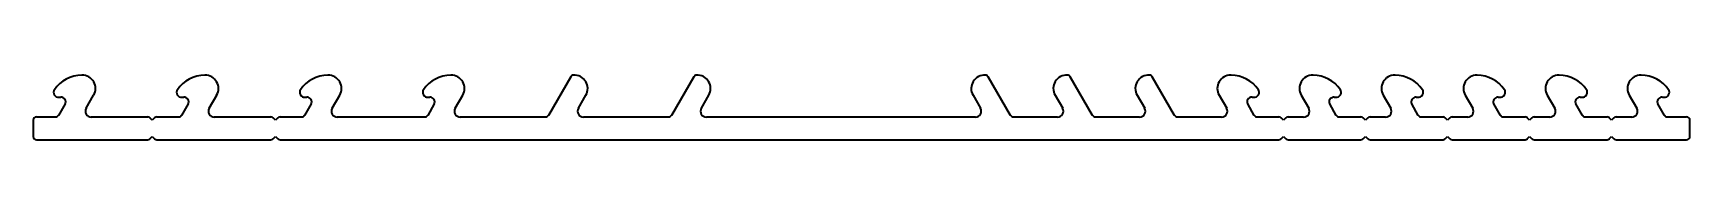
# Model space of a CAD drawing. Extents: x -56 to 72, y 4 to 10.
import ezdxf

# ---------------------------------------------------------------- set-up
doc = ezdxf.new("R2010")
doc.units = 0
doc.header["$MEASUREMENT"] = 0
doc.layers.add('Profile1', color=4, linetype='CONTINUOUS', lineweight=35)

msp = doc.modelspace()

# ---------------------------------------------------------------- linework, layer by layer
at = {"layer": 'Profile1', "color": 0}
for p, q in [((-52.63, 9.51), (-52.65, 9.51)), ((-43.11, 9.51), (-43.13, 9.51)), ((-33.58, 9.51), (-33.6, 9.51)), ((-24.06, 9.51), (-24.08, 9.51)), ((-14.8, 9.38), (-16.53, 6.39)), ((-5.27, 9.38), (-7, 6.39)), ((19.24, 6.39), (17.51, 9.38)), ((25.59, 6.39), (23.86, 9.38)), ((31.94, 6.39), (30.21, 9.38)), ((36.31, 9.51), (36.29, 9.51)), ((42.66, 9.51), (42.64, 9.51)), ((49.01, 9.51), (48.99, 9.51)), ((55.36, 9.51), (55.34, 9.51)), ((61.71, 9.51), (61.69, 9.51)), ((68.06, 9.51), (68.04, 9.51)), ((-54.42, 7.79), (-54.28, 7.8)), ((-52.31, 6.94), (-51.73, 7.95)), ((-44.89, 7.79), (-44.76, 7.8)), ((-42.79, 6.94), (-42.2, 7.95)), ((-35.37, 7.79), (-35.23, 7.8)), ((-33.26, 6.94), (-32.68, 7.95)), ((-25.84, 7.79), (-25.71, 7.8)), ((-23.74, 6.94), (-23.15, 7.95)), ((-14.21, 6.94), (-13.63, 7.95)), ((-4.69, 6.94), (-4.1, 7.95)), ((16.34, 7.95), (16.93, 6.94)), ((22.69, 7.95), (23.28, 6.94)), ((29.04, 7.95), (29.63, 6.94)), ((35.39, 7.95), (35.98, 6.94)), ((37.95, 7.8), (38.08, 7.79)), ((41.74, 7.95), (42.33, 6.94)), ((44.3, 7.8), (44.43, 7.79)), ((48.09, 7.95), (48.68, 6.94)), ((50.65, 7.8), (50.78, 7.79)), ((54.44, 7.95), (55.03, 6.94)), ((57, 7.8), (57.13, 7.79)), ((60.79, 7.95), (61.38, 6.94)), ((63.35, 7.8), (63.48, 7.79)), ((67.14, 7.95), (67.73, 6.94)), ((69.7, 7.8), (69.83, 7.79)), ((-53.94, 7.27), (-54.45, 6.39)), ((-44.42, 7.27), (-44.92, 6.39)), ((-34.89, 7.27), (-35.4, 6.39)), ((-25.37, 7.27), (-25.87, 6.39)), ((38.11, 6.39), (37.61, 7.27)), ((44.46, 6.39), (43.96, 7.27)), ((50.81, 6.39), (50.31, 7.27)), ((57.16, 6.39), (56.66, 7.27)), ((63.51, 6.39), (63.01, 7.27)), ((69.86, 6.39), (69.36, 7.27)), ((-56.42, 6.01), (-56.42, 4.74)), ((-54.67, 6.26), (-56.16, 6.26)), ((-47.54, 6.26), (-51.92, 6.26)), ((-47.19, 6.01), (-47.37, 6.19)), ((-47.01, 6.19), (-47.19, 6.01)), ((-45.14, 6.26), (-46.83, 6.26)), ((-38.02, 6.26), (-42.4, 6.26)), ((-37.66, 6.01), (-37.84, 6.19)), ((-37.48, 6.19), (-37.66, 6.01)), ((-35.62, 6.26), (-37.3, 6.26)), ((-26.09, 6.26), (-32.87, 6.26)), ((-16.75, 6.26), (-23.35, 6.26)), ((-7.22, 6.26), (-13.82, 6.26)), ((16.53, 6.26), (-4.3, 6.26)), ((22.88, 6.26), (19.46, 6.26)), ((29.23, 6.26), (25.81, 6.26)), ((35.58, 6.26), (32.16, 6.26)), ((40.02, 6.26), (38.33, 6.26)), ((40.37, 6.01), (40.19, 6.19)), ((40.55, 6.19), (40.37, 6.01)), ((41.93, 6.26), (40.73, 6.26)), ((46.37, 6.26), (44.68, 6.26)), ((46.72, 6.01), (46.54, 6.19)), ((46.9, 6.19), (46.72, 6.01)), ((48.28, 6.26), (47.08, 6.26)), ((52.72, 6.26), (51.03, 6.26)), ((53.07, 6.01), (52.89, 6.19)), ((53.25, 6.19), (53.07, 6.01)), ((54.63, 6.26), (53.43, 6.26)), ((59.07, 6.26), (57.38, 6.26)), ((59.42, 6.01), (59.24, 6.19)), ((59.6, 6.19), (59.42, 6.01)), ((60.98, 6.26), (59.78, 6.26)), ((65.42, 6.26), (63.73, 6.26)), ((65.77, 6.01), (65.59, 6.19)), ((65.95, 6.19), (65.77, 6.01)), ((67.33, 6.26), (66.13, 6.26)), ((71.58, 6.26), (70.08, 6.26)), ((71.83, 4.74), (71.83, 6.01)), ((-56.16, 4.48), (-47.54, 4.48)), ((-47.37, 4.56), (-47.19, 4.74)), ((-47.19, 4.74), (-47.01, 4.56)), ((-46.83, 4.48), (-38.02, 4.48)), ((-37.84, 4.56), (-37.66, 4.74)), ((-37.66, 4.74), (-37.48, 4.56)), ((-37.3, 4.48), (40.02, 4.48)), ((40.19, 4.56), (40.37, 4.74)), ((40.37, 4.74), (40.55, 4.56)), ((40.73, 4.48), (46.37, 4.48)), ((46.54, 4.56), (46.72, 4.74)), ((46.72, 4.74), (46.9, 4.56)), ((47.08, 4.48), (52.72, 4.48)), ((52.89, 4.56), (53.07, 4.74)), ((53.07, 4.74), (53.25, 4.56)), ((53.43, 4.48), (59.07, 4.48)), ((59.24, 4.56), (59.42, 4.74)), ((59.42, 4.74), (59.6, 4.56)), ((59.78, 4.48), (65.42, 4.48)), ((65.59, 4.56), (65.77, 4.74)), ((65.77, 4.74), (65.95, 4.56)), ((66.13, 4.48), (71.58, 4.48))]:
    msp.add_line(p, q, dxfattribs=at)
for centre, radius, start, end in [((-52.65, 6.97), 2.54, 90, 146.4771), ((-52.63, 8.47), 1.04, 330, 90), ((-43.13, 6.97), 2.54, 90, 146.4771), ((-43.11, 8.47), 1.04, 330, 90), ((-33.6, 6.97), 2.54, 90, 146.4771), ((-33.58, 8.47), 1.04, 330, 90), ((-24.08, 6.97), 2.54, 90, 146.4771), ((-24.06, 8.47), 1.04, 330, 90), ((-14.58, 9.26), 0.254, 93.2564, 150), ((-14.53, 8.47), 1.04, 330, 93.2564), ((-5.05, 9.26), 0.254, 93.2564, 150), ((-5.01, 8.47), 1.04, 330, 93.2564), ((17.24, 8.47), 1.04, 86.7436, 210), ((17.29, 9.26), 0.254, 30, 86.7436), ((23.59, 8.47), 1.04, 86.7436, 210), ((23.64, 9.26), 0.254, 30, 86.7436), ((29.94, 8.47), 1.04, 86.7436, 210), ((29.99, 9.26), 0.254, 30, 86.7436), ((36.29, 8.47), 1.04, 90, 210), ((36.31, 6.97), 2.54, 33.5229, 90), ((42.64, 8.47), 1.04, 90, 210), ((42.66, 6.97), 2.54, 33.5229, 90), ((48.99, 8.47), 1.04, 90, 210), ((49.01, 6.97), 2.54, 33.5229, 90), ((55.34, 8.47), 1.04, 90, 210), ((55.36, 6.97), 2.54, 33.5229, 90), ((61.69, 8.47), 1.04, 90, 210), ((61.71, 6.97), 2.54, 33.5229, 90), ((68.04, 8.47), 1.04, 90, 210), ((68.06, 6.97), 2.54, 33.5229, 90), ((-54.45, 8.17), 0.381, 146.4771, 275), ((-54.25, 7.44), 0.356, 330, 95), ((-44.93, 8.17), 0.381, 146.4771, 275), ((-44.73, 7.44), 0.356, 330, 95), ((-35.4, 8.17), 0.381, 146.4771, 275), ((-35.2, 7.44), 0.356, 330, 95), ((-25.88, 8.17), 0.381, 146.4771, 275), ((-25.68, 7.44), 0.356, 330, 95), ((37.91, 7.44), 0.356, 85, 210), ((38.11, 8.17), 0.381, 265, 33.5229), ((44.26, 7.44), 0.356, 85, 210), ((44.46, 8.17), 0.381, 265, 33.5229), ((50.61, 7.44), 0.356, 85, 210), ((50.81, 8.17), 0.381, 265, 33.5229), ((56.96, 7.44), 0.356, 85, 210), ((57.16, 8.17), 0.381, 265, 33.5229), ((63.31, 7.44), 0.356, 85, 210), ((63.51, 8.17), 0.381, 265, 33.5229), ((69.66, 7.44), 0.356, 85, 210), ((69.86, 8.17), 0.381, 265, 33.5229), ((-51.92, 6.71), 0.452, 150, 270), ((-42.4, 6.71), 0.452, 150, 270), ((-32.87, 6.71), 0.452, 150, 270), ((-23.35, 6.71), 0.452, 150, 270), ((-13.82, 6.71), 0.452, 150, 270), ((-4.3, 6.71), 0.452, 150, 270), ((16.53, 6.71), 0.452, 270, 30), ((22.88, 6.71), 0.452, 270, 30), ((29.23, 6.71), 0.452, 270, 30), ((35.58, 6.71), 0.452, 270, 30), ((41.93, 6.71), 0.452, 270, 30), ((48.28, 6.71), 0.452, 270, 30), ((54.63, 6.71), 0.452, 270, 30), ((60.98, 6.71), 0.452, 270, 30), ((67.33, 6.71), 0.452, 270, 30), ((-56.16, 6.01), 0.254, 90, 180), ((-54.67, 6.52), 0.254, 270, 330), ((-47.54, 6.01), 0.254, 45, 90), ((-46.83, 6.01), 0.254, 90, 135), ((-45.14, 6.52), 0.254, 270, 330), ((-38.02, 6.01), 0.254, 45, 90), ((-37.3, 6.01), 0.254, 90, 135), ((-35.62, 6.52), 0.254, 270, 330), ((-26.09, 6.52), 0.254, 270, 330), ((-16.75, 6.52), 0.254, 270, 330), ((-7.22, 6.52), 0.254, 270, 330), ((19.46, 6.52), 0.254, 210, 270), ((25.81, 6.52), 0.254, 210, 270), ((32.16, 6.52), 0.254, 210, 270), ((38.33, 6.52), 0.254, 210, 270), ((40.02, 6.01), 0.254, 45, 90), ((40.73, 6.01), 0.254, 90, 135), ((44.68, 6.52), 0.254, 210, 270), ((46.37, 6.01), 0.254, 45, 90), ((47.08, 6.01), 0.254, 90, 135), ((51.03, 6.52), 0.254, 210, 270), ((52.72, 6.01), 0.254, 45, 90), ((53.43, 6.01), 0.254, 90, 135), ((57.38, 6.52), 0.254, 210, 270), ((59.07, 6.01), 0.254, 45, 90), ((59.78, 6.01), 0.254, 90, 135), ((63.73, 6.52), 0.254, 210, 270), ((65.42, 6.01), 0.254, 45, 90), ((66.13, 6.01), 0.254, 90, 135), ((70.08, 6.52), 0.254, 210, 270), ((71.58, 6.01), 0.254, 360, 90), ((-56.16, 4.74), 0.254, 180, 270), ((-47.54, 4.74), 0.254, 270, 315), ((-46.83, 4.74), 0.254, 225, 270), ((-38.02, 4.74), 0.254, 270, 315), ((-37.3, 4.74), 0.254, 225, 270), ((40.02, 4.74), 0.254, 270, 315), ((40.73, 4.74), 0.254, 225, 270), ((46.37, 4.74), 0.254, 270, 315), ((47.08, 4.74), 0.254, 225, 270), ((52.72, 4.74), 0.254, 270, 315), ((53.43, 4.74), 0.254, 225, 270), ((59.07, 4.74), 0.254, 270, 315), ((59.78, 4.74), 0.254, 225, 270), ((65.42, 4.74), 0.254, 270, 315), ((66.13, 4.74), 0.254, 225, 270), ((71.58, 4.74), 0.254, 270, 0)]:
    msp.add_arc(centre, radius, start, end, dxfattribs=at)

doc.saveas('drawing.dxf')
